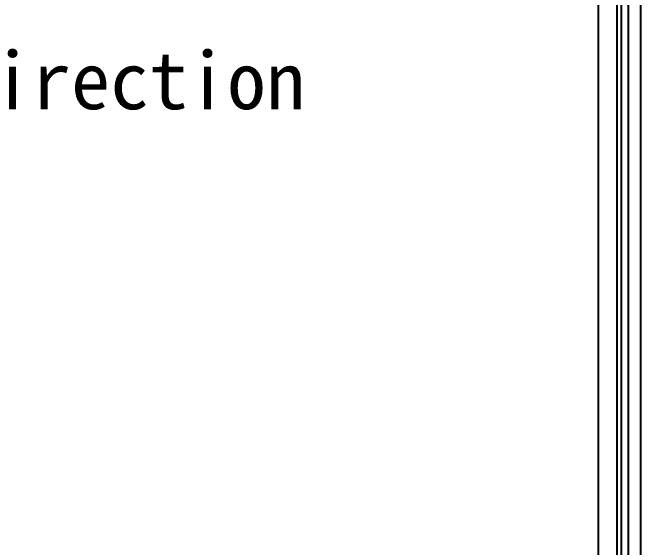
# Model space of a CAD drawing. Header units: millimetres. Extents: x 7349 to 7879, y -734 to -358.
# Drawn here: x 7451.06 to 7478.44, y -503.03 to -479.72 of the extents above; entities that cross this region are included whole.
import ezdxf

# ---------------------------------------------------------------- set-up
doc = ezdxf.new("R2010")
doc.units = ezdxf.units.MM
doc.layers.add('BL', color=7, linetype='Continuous')
doc.layers.add('标 注', color=3, linetype='Continuous')
doc.layers.add('LCD', color=1, linetype='Continuous', lineweight=18)

# ---------------------------------------------------------------- blocks, each defined once
blk = doc.blocks.new('LCD')
at = {"color": 6}
blk.add_line((7424.382, -538.585), (7424.382, -447.285), dxfattribs=at)
for points in [[(7370.542, -535.985), (7424.382, -535.985), (7424.382, -447.285), (7370.542, -447.285)], [(7371.542, -534.585), (7423.382, -534.585), (7423.382, -448.185), (7371.542, -448.185)]]:
    blk.add_lwpolyline(points, close=True, dxfattribs=at)
at = {"layer": 'LCD', "color": 4}
blk.add_text('Viewing Direction', height=2.5, dxfattribs=at).set_placement((7381.671, -496.53))
blk = doc.blocks.new('f')
at = {"layer": 'BL', "color": 7, "linetype": 'Continuous'}
for p, q in [((7292.47, -460.353), (7292.47, -555.203)), ((7291.94, -468.403), (7291.94, -544.003))]:
    blk.add_line(p, q, dxfattribs=at)

msp = doc.modelspace()

# ---------------------------------------------------------------- linework, layer by layer
at = {"layer": '标 注', "color": 30}
msp.add_lwpolyline([(7423.971, -434.881), (7477.411, -434.881), (7477.411, -522.781), (7423.971, -522.781)], close=True, dxfattribs=at)
msp.add_lwpolyline([(7423.971, -434.881), (7477.411, -434.881), (7477.411, -522.781), (7423.971, -522.781)], close=True, dxfattribs=at)

# ---------------------------------------------------------------- block references
at = {"layer": '标 注', "color": 7}
for name, p in [('f', (185.97, 26.622)), ('LCD', (53.229, 12.604))]:
    msp.add_blockref(name, p, dxfattribs=at)

doc.saveas('drawing.dxf')
